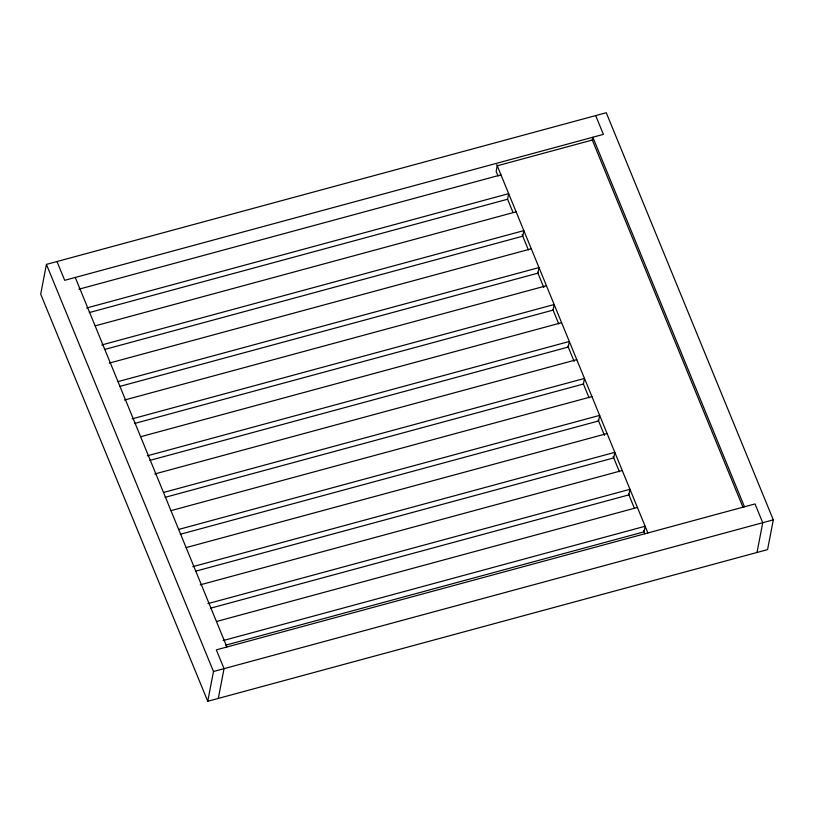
<?xml version="1.0" encoding="UTF-8"?>
<svg xmlns="http://www.w3.org/2000/svg" width="814" height="814" viewBox="0 0 814 814"><rect width="100%" height="100%" fill="white"/><g stroke="black" fill="none" stroke-linecap="round" stroke-linejoin="round"><path stroke-width="1.22" d="M46.429 264.387L40.7 294.149L207.753 701.271L767.571 549.613L773.3 519.851L606.247 112.729L46.429 264.387L213.482 671.509L207.753 701.271M218.315 698.402L224.043 668.65L216.331 649.857L755.026 503.927L762.738 522.72L757.01 552.472M593.141 139.805L497.232 165.791L496.153 171.367L498.076 176.048M78.938 289.194L500.956 174.868M86.64 307.987L508.669 193.661L507.59 199.237L89.245 312.576M95.319 325.824L516.117 211.823M101.811 344.943L523.829 230.616L522.761 236.192L104.416 349.521M109.259 363.105L531.288 248.779M118.193 381.562L538.99 267.572L537.922 273.148L119.577 386.477M124.42 400.061L546.448 285.734M132.133 418.854L554.161 304.528L553.082 310.103L134.737 423.433M140.812 436.68L561.609 322.69M147.293 455.809L569.322 341.473L568.243 347.059L149.898 460.388M154.752 473.972L576.77 359.646M163.685 492.429L584.483 378.429L583.414 384.015L165.069 497.344M171.143 510.592L591.941 396.591M178.846 529.385L599.643 415.384L598.575 420.96L180.23 534.299M186.304 547.547L607.102 433.547M192.786 566.666L614.814 452.34L613.736 457.916L195.391 571.255M200.244 584.828L622.262 470.502M207.946 603.622L629.975 489.295L628.896 494.871L210.551 608.2M216.626 621.458L637.423 507.458M223.117 640.577L645.136 526.251L644.067 531.827L225.722 645.156M213.482 671.509L773.3 519.851M595.685 115.598L603.398 134.381L64.703 280.321L56.99 261.528M744.464 506.786L592.836 137.251L592.297 140.039L742.968 507.234M496.744 164.601L647.903 532.997M507.712 199.511L513.003 212.423M522.15 234.707L528.408 249.959M537.555 272.252L543.813 287.505M552.96 309.798L558.74 323.87M567.877 346.164L574.145 361.416M583.282 383.709L589.061 397.792M598.209 420.075L604.466 435.327M613.135 456.451L619.393 471.703M628.54 493.986L634.31 508.068M643.457 530.362L644.902 533.882M75.264 277.462L226.903 646.998"/></g></svg>
